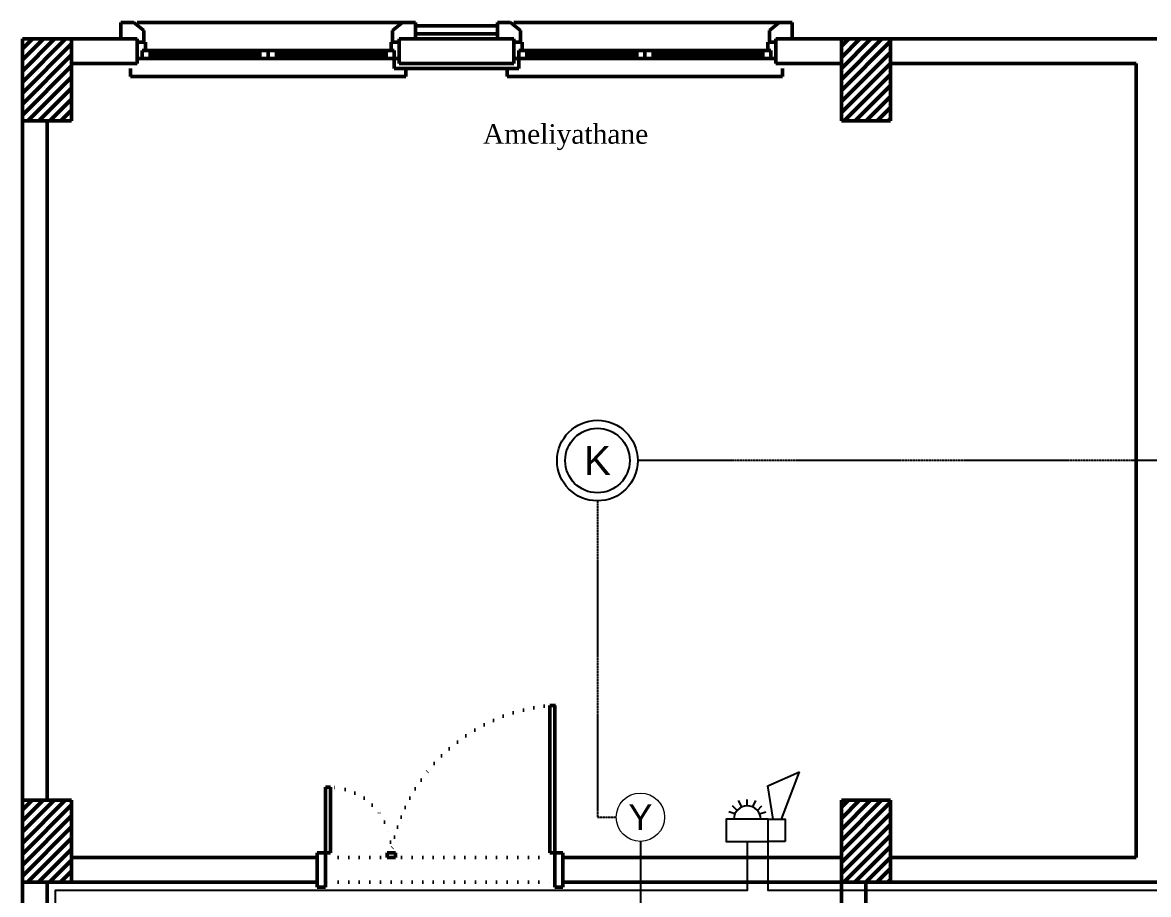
# Model space of a CAD drawing. Header units: millimetres. Extents: x 2046 to 14753, y 2361 to 29276.
# Drawn here: x 3240 to 3927, y 16113 to 16646 of the extents above; entities that cross this region are included whole.
import ezdxf
from ezdxf.enums import TextEntityAlignment as Align

# ---------------------------------------------------------------- set-up
doc = ezdxf.new("R2010")
doc.units = ezdxf.units.MM
doc.linetypes.add('CENTER', pattern=[1.625, 1.25, -0.125, 0.125, -0.125])
doc.linetypes.add('DOT', pattern=[6.35, 0, -6.35])
for name, color, linetype in [('2A-YANGIN ALARM HATTI', 5, 'Continuous'), ('2A-YANGIN ALGILAMA HATTI', 1, 'CENTER'), ('BLK-YANGIN', 3, 'Continuous'), ('BLK-YANGIN YAZI', 9, 'Continuous')]:
    doc.layers.add(name, color=color, linetype=linetype)
doc.layers.add('A.O. DUVAR', color=7, linetype='Continuous', lineweight=50)
doc.styles.add('2A ELEKTRİK', font='swissl.ttf', dxfattribs={"height": 10})
doc.styles.add('A.O. MALZEME', font='times.ttf', dxfattribs={"height": 10})

# ---------------------------------------------------------------- blocks, each defined once
blk = doc.blocks.new('KD')
at = {"layer": 'BLK-YANGIN'}
for radius in [25, 20]:
    blk.add_circle((0, 0), radius, dxfattribs=at)
at = {"layer": 'BLK-YANGIN YAZI', "style": '2A ELEKTRİK'}
blk.add_text('K', height=18, dxfattribs=at).set_placement((0, 0), align=Align.MIDDLE_CENTER)
blk = doc.blocks.new('YB')
at = {"layer": 'BLK-YANGIN', "lineweight": 0}
blk.add_circle((-0.09, 0.08), 15, dxfattribs=at)
at = {"layer": 'BLK-YANGIN YAZI', "lineweight": 0, "style": '2A ELEKTRİK'}
blk.add_text('Y', height=16, dxfattribs=at).set_placement((-0.09, 0.08), align=Align.MIDDLE_CENTER)
blk = doc.blocks.new('FLK')
at = {"layer": 'BLK-YANGIN'}
for p, q in [((12.49, 33.86), (31.82, 42.57)), ((20.87, 13.56), (31.82, 42.57)), ((15.71, 13.56), (12.49, 33.86)), ((-6.2, 18.89), (-8.98, 21.78)), ((-3.33, 21.02), (-5.29, 24.96)), ((0, 21.73), (0, 25.68)), ((3.33, 21.02), (5.29, 24.96)), ((6.2, 18.89), (8.98, 21.78)), ((-7.52, 16.77), (-11.28, 18.13)), ((7.52, 16.77), (11.28, 18.13))]:
    blk.add_line(p, q, dxfattribs=at)
for points in [[(12.85, 0), (12.85, 13.56), (-12.85, 13.56), (-12.85, 0)], [(23.15, 0), (12.85, 0), (12.85, 13.56), (23.15, 13.56)]]:
    blk.add_lwpolyline(points, close=True, dxfattribs=at)
blk.add_arc((0, 13.56), 8.17, 0, 180, dxfattribs=at)

msp = doc.modelspace()

# ---------------------------------------------------------------- linework, layer by layer
at = {"layer": '2A-YANGIN ALARM HATTI'}
for points in [[(4688.007, 16286.31), (4688.007, 16286.31), (4671.296, 16286.31), (4671.295, 16120.859), (4671.295, 16115.859), (3695.342, 16115.859), (3695.342, 16145.772)], [(3682.496, 16145.772), (3682.496, 16115.859), (3259.96, 16115.859), (3259.96, 15840.859), (3274.96, 15840.859), (3274.96, 15805.859), (3682.496, 15805.859), (3682.496, 15812.701)]]:
    msp.add_lwpolyline(points, dxfattribs=at)
at = {"layer": '2A-YANGIN ALGILAMA HATTI'}
for points in [[(3992.835, 16378.358), (3615.633, 16378.358)], [(3591.008, 16353.733), (3591.008, 16160.547), (3602.452, 16160.547)], [(3617.227, 16145.772), (3617.227, 15977.01), (3497.932, 15977.01), (3497.932, 15972.01)]]:
    msp.add_lwpolyline(points, dxfattribs=at)
at = {"layer": 'A.O. DUVAR', "ltscale": 100}
for p, q in [((3307.944, 16645.862), (3299.959, 16645.862)), ((3299.959, 16645.862), (3299.959, 16635.862)), ((3307.944, 16645.862), (3299.959, 16645.862)), ((3299.959, 16645.862), (3299.959, 16635.862)), ((3313.959, 16641.064), (3307.944, 16645.862)), ((3313.959, 16641.064), (3307.944, 16645.862)), ((3465.959, 16641.064), (3471.974, 16645.862)), ((3465.959, 16641.064), (3471.974, 16645.862)), ((3471.974, 16645.862), (3479.959, 16645.862)), ((3471.974, 16645.862), (3479.959, 16645.862)), ((3479.959, 16645.862), (3479.959, 16635.862)), ((3479.959, 16645.862), (3479.959, 16635.862)), ((3537.944, 16645.858), (3529.959, 16645.858)), ((3529.959, 16645.858), (3529.959, 16635.858)), ((3537.944, 16645.858), (3529.959, 16645.858)), ((3529.959, 16645.858), (3529.959, 16635.858)), ((3543.959, 16641.06), (3537.944, 16645.858)), ((3543.959, 16641.06), (3537.944, 16645.858)), ((3695.959, 16641.06), (3701.974, 16645.858)), ((3695.959, 16641.06), (3701.974, 16645.858)), ((3701.974, 16645.858), (3709.959, 16645.858)), ((3701.974, 16645.858), (3709.959, 16645.858)), ((3709.959, 16645.858), (3709.959, 16635.858)), ((3709.959, 16645.858), (3709.959, 16635.858)), ((3313.959, 16633.862), (3313.959, 16641.064)), ((3313.959, 16633.862), (3313.959, 16641.064)), ((3465.959, 16633.862), (3465.959, 16641.064)), ((3465.959, 16633.862), (3465.959, 16641.064)), ((3543.959, 16633.858), (3543.959, 16641.06)), ((3543.959, 16633.858), (3543.959, 16641.06)), ((3695.959, 16633.858), (3695.959, 16641.06)), ((3695.959, 16633.858), (3695.959, 16641.06)), ((3299.959, 16635.862), (3309.959, 16635.862)), ((3299.959, 16635.862), (3309.959, 16635.862)), ((3309.959, 16635.862), (3309.959, 16633.862)), ((3309.959, 16635.862), (3309.959, 16633.862)), ((3309.959, 16633.862), (3313.959, 16633.862)), ((3309.959, 16633.862), (3313.959, 16633.862)), ((3469.959, 16633.862), (3465.959, 16633.862)), ((3469.959, 16633.862), (3465.959, 16633.862)), ((3479.959, 16635.862), (3469.959, 16635.862)), ((3469.959, 16635.862), (3469.959, 16633.862)), ((3479.959, 16635.862), (3469.959, 16635.862)), ((3469.959, 16635.862), (3469.959, 16633.862)), ((3529.959, 16635.858), (3539.959, 16635.858)), ((3529.959, 16635.858), (3539.959, 16635.858)), ((3539.959, 16635.858), (3539.959, 16633.858)), ((3539.959, 16635.858), (3539.959, 16633.858)), ((3539.959, 16633.858), (3543.959, 16633.858)), ((3539.959, 16633.858), (3543.959, 16633.858)), ((3699.959, 16633.858), (3695.959, 16633.858)), ((3699.959, 16633.858), (3695.959, 16633.858)), ((3709.959, 16635.858), (3699.959, 16635.858)), ((3699.959, 16635.858), (3699.959, 16633.858)), ((3709.959, 16635.858), (3699.959, 16635.858)), ((3699.959, 16635.858), (3699.959, 16633.858))]:
    msp.add_line(p, q, dxfattribs=at)
at = {"layer": 'A.O. DUVAR'}
for p, q in [((3309.944, 16645.862), (3471.974, 16645.862)), ((3309.944, 16645.862), (3471.974, 16645.862)), ((3539.944, 16645.858), (3701.974, 16645.858)), ((3539.944, 16645.858), (3701.974, 16645.858)), ((3529.959, 16643.858), (3479.959, 16643.858)), ((3529.959, 16638.858), (3479.959, 16638.862)), ((3239.96, 16635.858), (3269.96, 16635.858)), ((3239.96, 16585.858), (3239.96, 16635.858)), ((3269.96, 16635.858), (3309.959, 16635.862)), ((3269.96, 16635.858), (3269.96, 16585.858)), ((3269.96, 16620.858), (3269.96, 16635.858)), ((3309.959, 16635.862), (3309.96, 16620.862)), ((3314.959, 16633.862), (3309.959, 16633.862)), ((3309.959, 16633.862), (3309.959, 16623.862)), ((3314.959, 16633.862), (3309.959, 16633.862)), ((3309.959, 16633.862), (3309.959, 16623.862)), ((3314.959, 16628.862), (3314.959, 16633.862)), ((3314.959, 16628.862), (3314.959, 16633.862)), ((3464.959, 16633.862), (3469.959, 16633.862)), ((3464.959, 16628.862), (3464.959, 16633.862)), ((3464.959, 16633.862), (3469.959, 16633.862)), ((3464.959, 16628.862), (3464.959, 16633.862)), ((3469.96, 16620.858), (3469.959, 16635.858)), ((3469.959, 16635.858), (3539.959, 16635.858)), ((3469.959, 16633.862), (3469.959, 16623.862)), ((3469.959, 16633.862), (3469.959, 16623.862)), ((3529.959, 16635.858), (3479.959, 16635.862)), ((3529.959, 16635.858), (3479.959, 16635.858)), ((3539.959, 16635.858), (3539.96, 16620.858)), ((3544.959, 16633.858), (3539.959, 16633.858)), ((3539.959, 16633.858), (3539.959, 16623.858)), ((3544.959, 16633.858), (3539.959, 16633.858)), ((3539.959, 16633.858), (3539.959, 16623.858)), ((3544.959, 16628.858), (3544.959, 16633.858)), ((3544.959, 16628.858), (3544.959, 16633.858)), ((3694.959, 16633.858), (3699.959, 16633.858)), ((3694.959, 16628.858), (3694.959, 16633.858)), ((3694.959, 16633.858), (3699.959, 16633.858)), ((3694.959, 16628.858), (3694.959, 16633.858)), ((3699.959, 16633.858), (3699.959, 16623.858)), ((3699.959, 16633.858), (3699.959, 16623.858)), ((3699.96, 16620.858), (3699.96, 16635.858)), ((3699.96, 16635.858), (3739.96, 16635.858)), ((3739.96, 16635.858), (3769.96, 16635.858)), ((3739.96, 16585.858), (3739.96, 16635.858)), ((3739.96, 16635.858), (3739.96, 16620.858)), ((3769.96, 16635.858), (3769.96, 16585.858)), ((3769.96, 16620.858), (3769.96, 16635.858)), ((3769.96, 16635.858), (4299.96, 16635.858)), ((3309.959, 16623.862), (3312.959, 16623.862)), ((3309.959, 16623.862), (3312.959, 16623.862)), ((3312.959, 16623.862), (3312.959, 16628.862)), ((3312.959, 16628.862), (3314.959, 16628.862)), ((3317.959, 16628.862), (3312.959, 16628.862)), ((3312.959, 16628.862), (3312.959, 16623.862)), ((3312.959, 16623.862), (3312.959, 16628.862)), ((3312.959, 16628.862), (3314.959, 16628.862)), ((3317.959, 16628.862), (3312.959, 16628.862)), ((3312.959, 16628.862), (3312.959, 16623.862)), ((3312.959, 16623.862), (3317.959, 16623.862)), ((3312.959, 16623.862), (3317.959, 16623.862)), ((3384.959, 16628.862), (3317.959, 16628.862)), ((3317.959, 16623.862), (3317.959, 16628.862)), ((3384.959, 16628.862), (3317.959, 16628.862)), ((3317.959, 16623.862), (3317.959, 16628.862)), ((3317.959, 16627.362), (3384.959, 16627.362)), ((3317.959, 16627.362), (3384.959, 16627.362)), ((3317.959, 16626.362), (3384.959, 16626.362)), ((3317.959, 16626.362), (3384.959, 16626.362)), ((3317.959, 16625.362), (3384.959, 16625.362)), ((3317.959, 16625.362), (3384.959, 16625.362)), ((3317.959, 16623.862), (3384.959, 16623.862)), ((3317.959, 16623.862), (3384.959, 16623.862)), ((3389.959, 16628.862), (3384.959, 16628.862)), ((3384.959, 16628.862), (3384.959, 16623.862)), ((3389.959, 16628.862), (3384.959, 16628.862)), ((3384.959, 16628.862), (3384.959, 16623.862)), ((3384.959, 16623.862), (3389.959, 16623.862)), ((3384.959, 16623.862), (3389.959, 16623.862)), ((3389.959, 16623.862), (3389.959, 16628.862)), ((3389.959, 16623.862), (3389.959, 16628.862)), ((3389.959, 16628.862), (3394.959, 16628.862)), ((3389.959, 16623.862), (3389.959, 16628.862)), ((3389.959, 16623.862), (3389.959, 16628.862)), ((3389.959, 16628.862), (3394.959, 16628.862)), ((3394.959, 16623.862), (3389.959, 16623.862)), ((3394.959, 16623.862), (3389.959, 16623.862)), ((3394.959, 16628.862), (3394.959, 16623.862)), ((3394.959, 16628.862), (3461.959, 16628.862)), ((3394.959, 16628.862), (3394.959, 16623.862)), ((3394.959, 16628.862), (3461.959, 16628.862)), ((3461.959, 16627.362), (3394.959, 16627.362)), ((3461.959, 16627.362), (3394.959, 16627.362)), ((3461.959, 16626.362), (3394.959, 16626.362)), ((3461.959, 16626.362), (3394.959, 16626.362)), ((3461.959, 16625.362), (3394.959, 16625.362)), ((3461.959, 16625.362), (3394.959, 16625.362)), ((3461.959, 16623.862), (3394.959, 16623.862)), ((3461.959, 16623.862), (3394.959, 16623.862)), ((3461.959, 16623.862), (3461.959, 16628.862)), ((3461.959, 16628.862), (3466.959, 16628.862)), ((3461.959, 16623.862), (3461.959, 16628.862)), ((3461.959, 16628.862), (3466.959, 16628.862)), ((3466.959, 16623.862), (3461.959, 16623.862)), ((3466.959, 16623.862), (3461.959, 16623.862)), ((3466.959, 16628.862), (3464.959, 16628.862)), ((3466.959, 16628.862), (3464.959, 16628.862)), ((3466.959, 16623.862), (3466.959, 16628.862)), ((3466.959, 16628.862), (3466.959, 16623.862)), ((3466.959, 16623.862), (3466.959, 16628.862)), ((3466.959, 16628.862), (3466.959, 16623.862)), ((3469.959, 16623.862), (3466.959, 16623.862)), ((3469.959, 16623.862), (3466.959, 16623.862)), ((3466.959, 16623.86), (3466.962, 16617.858)), ((3469.959, 16623.862), (3469.96, 16620.858)), ((3539.96, 16620.858), (3539.959, 16623.858)), ((3539.959, 16623.858), (3542.959, 16623.858)), ((3539.959, 16623.858), (3542.959, 16623.858)), ((3542.959, 16623.858), (3542.959, 16628.858)), ((3542.959, 16628.858), (3544.959, 16628.858)), ((3547.959, 16628.858), (3542.959, 16628.858)), ((3542.959, 16628.858), (3542.959, 16623.858)), ((3542.959, 16623.858), (3542.959, 16628.858)), ((3542.959, 16628.858), (3544.959, 16628.858)), ((3547.959, 16628.858), (3542.959, 16628.858)), ((3542.959, 16628.858), (3542.959, 16623.858)), ((3542.962, 16617.858), (3542.959, 16623.86)), ((3542.959, 16623.858), (3547.959, 16623.858)), ((3542.959, 16623.858), (3547.959, 16623.858)), ((3614.959, 16628.858), (3547.959, 16628.858)), ((3547.959, 16623.858), (3547.959, 16628.858)), ((3614.959, 16628.858), (3547.959, 16628.858)), ((3547.959, 16623.858), (3547.959, 16628.858)), ((3547.959, 16627.358), (3614.959, 16627.358)), ((3547.959, 16627.358), (3614.959, 16627.358)), ((3547.959, 16626.358), (3614.959, 16626.358)), ((3547.959, 16626.358), (3614.959, 16626.358)), ((3547.959, 16625.358), (3614.959, 16625.358)), ((3547.959, 16625.358), (3614.959, 16625.358)), ((3547.959, 16623.858), (3614.959, 16623.858)), ((3547.959, 16623.858), (3614.959, 16623.858)), ((3619.959, 16628.858), (3614.959, 16628.858)), ((3614.959, 16628.858), (3614.959, 16623.858)), ((3619.959, 16628.858), (3614.959, 16628.858)), ((3614.959, 16628.858), (3614.959, 16623.858)), ((3614.959, 16623.858), (3619.959, 16623.858)), ((3614.959, 16623.858), (3619.959, 16623.858)), ((3619.959, 16623.858), (3619.959, 16628.858)), ((3619.959, 16623.858), (3619.959, 16628.858)), ((3619.959, 16628.858), (3624.959, 16628.858)), ((3619.959, 16623.858), (3619.959, 16628.858)), ((3619.959, 16623.858), (3619.959, 16628.858)), ((3619.959, 16628.858), (3624.959, 16628.858)), ((3624.959, 16623.858), (3619.959, 16623.858)), ((3624.959, 16623.858), (3619.959, 16623.858)), ((3624.959, 16628.858), (3624.959, 16623.858)), ((3624.959, 16628.858), (3691.959, 16628.858)), ((3624.959, 16628.858), (3624.959, 16623.858)), ((3624.959, 16628.858), (3691.959, 16628.858)), ((3691.959, 16627.358), (3624.959, 16627.358)), ((3691.959, 16627.358), (3624.959, 16627.358)), ((3691.959, 16626.358), (3624.959, 16626.358)), ((3691.959, 16626.358), (3624.959, 16626.358)), ((3691.959, 16625.358), (3624.959, 16625.358)), ((3691.959, 16625.358), (3624.959, 16625.358)), ((3691.959, 16623.858), (3624.959, 16623.858)), ((3691.959, 16623.858), (3624.959, 16623.858)), ((3691.959, 16623.858), (3691.959, 16628.858)), ((3691.959, 16628.858), (3696.959, 16628.858)), ((3691.959, 16623.858), (3691.959, 16628.858)), ((3691.959, 16628.858), (3696.959, 16628.858)), ((3696.959, 16623.858), (3691.959, 16623.858)), ((3696.959, 16623.858), (3691.959, 16623.858)), ((3696.959, 16628.858), (3694.959, 16628.858)), ((3696.959, 16628.858), (3694.959, 16628.858)), ((3696.959, 16623.858), (3696.959, 16628.858)), ((3696.959, 16628.858), (3696.959, 16623.858)), ((3696.959, 16623.858), (3696.959, 16628.858)), ((3696.959, 16628.858), (3696.959, 16623.858)), ((3699.959, 16623.858), (3696.959, 16623.858)), ((3699.959, 16623.858), (3696.959, 16623.858)), ((3309.96, 16620.862), (3269.96, 16620.858)), ((3305.959, 16617.862), (3305.959, 16612.862)), ((3305.959, 16617.862), (3305.959, 16612.862)), ((3466.962, 16617.858), (3542.962, 16617.858)), ((3469.96, 16620.858), (3539.96, 16620.858)), ((3539.96, 16620.858), (3469.96, 16620.858)), ((3473.959, 16612.862), (3473.959, 16617.862)), ((3473.959, 16612.862), (3473.959, 16617.862)), ((3535.959, 16617.858), (3535.959, 16612.858)), ((3535.959, 16617.858), (3535.959, 16612.858)), ((3739.96, 16620.858), (3699.96, 16620.858)), ((3703.959, 16612.858), (3703.959, 16617.858)), ((3703.959, 16612.858), (3703.959, 16617.858)), ((3919.96, 16620.858), (3769.96, 16620.858)), ((3919.96, 16135.858), (3919.96, 16620.858)), ((3305.959, 16612.862), (3473.959, 16612.862)), ((3305.959, 16612.862), (3473.959, 16612.862)), ((3535.959, 16612.858), (3703.959, 16612.858)), ((3535.959, 16612.858), (3703.959, 16612.858)), ((3269.96, 16585.858), (3239.96, 16585.858)), ((3239.96, 16170.858), (3239.96, 16585.858)), ((3239.96, 16585.858), (3254.96, 16585.858)), ((3254.96, 16585.858), (3254.96, 16170.858)), ((3769.96, 16585.858), (3739.96, 16585.858)), ((3564.96, 16228.858), (3561.96, 16228.858)), ((3561.96, 16228.858), (3561.96, 16138.858)), ((3564.96, 16138.858), (3564.96, 16228.858)), ((3424.96, 16178.858), (3427.96, 16178.858)), ((3424.96, 16138.858), (3424.96, 16178.858)), ((3427.96, 16178.858), (3427.96, 16138.858)), ((3239.96, 16170.858), (3269.96, 16170.858)), ((3239.96, 16120.858), (3239.96, 16170.858)), ((3239.96, 16120.858), (3239.96, 16170.858)), ((3254.96, 16170.858), (3239.96, 16170.858)), ((3269.96, 16170.858), (3269.96, 16120.858)), ((3739.96, 16170.858), (3769.96, 16170.858)), ((3739.96, 16120.858), (3739.96, 16170.858)), ((3769.96, 16170.858), (3769.96, 16120.858)), ((3269.96, 16135.858), (3419.96, 16135.858)), ((3269.96, 16120.858), (3269.96, 16135.858)), ((3419.96, 16117.858), (3419.96, 16138.858)), ((3419.96, 16138.858), (3424.96, 16138.858)), ((3419.96, 16135.858), (3419.96, 16120.858)), ((3427.96, 16138.858), (3424.96, 16138.858)), ((3424.96, 16138.858), (3424.96, 16117.858)), ((3467.698, 16138.858), (3462.698, 16138.858)), ((3462.698, 16138.858), (3462.698, 16135.858)), ((3462.698, 16135.858), (3467.698, 16135.858)), ((3467.698, 16135.858), (3467.698, 16138.858)), ((3561.96, 16138.858), (3564.96, 16138.858)), ((3569.96, 16138.858), (3564.96, 16138.858)), ((3564.96, 16138.858), (3564.96, 16117.858)), ((3569.96, 16117.858), (3569.96, 16138.858)), ((3569.96, 16135.858), (3739.96, 16135.858)), ((3569.96, 16120.858), (3569.96, 16135.858)), ((3739.96, 16135.858), (3739.96, 16120.858)), ((3769.96, 16120.858), (3769.96, 16135.858)), ((3769.96, 16135.858), (3919.96, 16135.858)), ((3269.96, 16120.858), (3239.96, 16120.858)), ((3239.96, 16040.858), (3239.96, 16120.858)), ((3239.96, 16120.858), (3254.96, 16120.858)), ((3254.96, 16120.858), (3254.96, 16040.858)), ((3419.96, 16120.858), (3269.96, 16120.858)), ((3424.96, 16117.858), (3419.96, 16117.858)), ((3564.96, 16117.858), (3569.96, 16117.858)), ((3739.96, 16120.858), (3569.96, 16120.858)), ((3769.96, 16120.858), (3739.96, 16120.858)), ((3739.96, 16105.858), (3739.96, 16120.858)), ((3739.96, 16120.858), (3754.96, 16120.858)), ((3754.96, 16120.858), (3754.96, 16105.858)), ((3984.96, 16120.858), (3769.96, 16120.858))]:
    msp.add_line(p, q, dxfattribs=at)
at = {"layer": 'A.O. DUVAR', "linetype": 'Continuous', "ltscale": 10}
for p, q in [((3239.96, 16629.721), (3246.098, 16635.858)), ((3239.96, 16622.986), (3252.833, 16635.858)), ((3239.96, 16616.251), (3259.568, 16635.858)), ((3239.96, 16609.516), (3266.303, 16635.858)), ((3239.96, 16602.78), (3269.96, 16632.78)), ((3246.492, 16632.885), (3246.492, 16632.885)), ((3253.227, 16632.885), (3253.227, 16632.885)), ((3259.962, 16632.885), (3259.962, 16632.885)), ((3266.697, 16632.885), (3266.697, 16632.885)), ((3739.96, 16631.317), (3744.502, 16635.858)), ((3739.96, 16624.582), (3751.237, 16635.858)), ((3739.96, 16617.847), (3757.972, 16635.858)), ((3739.96, 16611.111), (3764.707, 16635.858)), ((3739.96, 16604.376), (3769.96, 16634.376)), ((3744.896, 16632.885), (3744.896, 16632.885)), ((3751.631, 16632.885), (3751.631, 16632.885)), ((3758.366, 16632.885), (3758.366, 16632.885)), ((3765.102, 16632.885), (3765.102, 16632.885)), ((3239.96, 16596.045), (3269.96, 16626.045)), ((3243.124, 16629.517), (3243.124, 16629.517)), ((3246.492, 16626.15), (3246.492, 16626.15)), ((3249.859, 16629.517), (3249.859, 16629.517)), ((3253.227, 16626.15), (3253.227, 16626.15)), ((3256.595, 16629.517), (3256.595, 16629.517)), ((3259.962, 16626.15), (3259.962, 16626.15)), ((3263.33, 16629.517), (3263.33, 16629.517)), ((3266.697, 16626.15), (3266.697, 16626.15)), ((3739.96, 16597.641), (3769.96, 16627.641)), ((3741.528, 16629.517), (3741.528, 16629.517)), ((3744.896, 16626.15), (3744.896, 16626.15)), ((3748.264, 16629.517), (3748.264, 16629.517)), ((3751.631, 16626.15), (3751.631, 16626.15)), ((3754.999, 16629.517), (3754.999, 16629.517)), ((3758.366, 16626.15), (3758.366, 16626.15)), ((3761.734, 16629.517), (3761.734, 16629.517)), ((3765.102, 16626.15), (3765.102, 16626.15)), ((3768.469, 16629.517), (3768.469, 16629.517)), ((3239.96, 16589.31), (3269.96, 16619.31)), ((3243.124, 16622.782), (3243.124, 16622.782)), ((3246.492, 16619.415), (3246.492, 16619.415)), ((3249.859, 16622.782), (3249.859, 16622.782)), ((3253.227, 16619.415), (3253.227, 16619.415)), ((3256.595, 16622.782), (3256.595, 16622.782)), ((3259.962, 16619.415), (3259.962, 16619.415)), ((3263.33, 16622.782), (3263.33, 16622.782)), ((3266.697, 16619.415), (3266.697, 16619.415)), ((3739.96, 16590.906), (3769.96, 16620.906)), ((3741.528, 16622.782), (3741.528, 16622.782)), ((3744.896, 16619.415), (3744.896, 16619.415)), ((3748.264, 16622.782), (3748.264, 16622.782)), ((3751.631, 16619.415), (3751.631, 16619.415)), ((3754.999, 16622.782), (3754.999, 16622.782)), ((3758.366, 16619.415), (3758.366, 16619.415)), ((3761.734, 16622.782), (3761.734, 16622.782)), ((3765.102, 16619.415), (3765.102, 16619.415)), ((3768.469, 16622.782), (3768.469, 16622.782)), ((3243.124, 16616.047), (3243.124, 16616.047)), ((3243.244, 16585.858), (3269.96, 16612.575)), ((3246.492, 16612.679), (3246.492, 16612.679)), ((3249.859, 16616.047), (3249.859, 16616.047)), ((3253.227, 16612.679), (3253.227, 16612.679)), ((3256.595, 16616.047), (3256.595, 16616.047)), ((3259.962, 16612.679), (3259.962, 16612.679)), ((3263.33, 16616.047), (3263.33, 16616.047)), ((3266.697, 16612.679), (3266.697, 16612.679)), ((3741.528, 16616.047), (3741.528, 16616.047)), ((3741.648, 16585.858), (3769.96, 16614.171)), ((3744.896, 16612.679), (3744.896, 16612.679)), ((3748.264, 16616.047), (3748.264, 16616.047)), ((3751.631, 16612.679), (3751.631, 16612.679)), ((3754.999, 16616.047), (3754.999, 16616.047)), ((3758.366, 16612.679), (3758.366, 16612.679)), ((3761.734, 16616.047), (3761.734, 16616.047)), ((3765.102, 16612.679), (3765.102, 16612.679)), ((3768.469, 16616.047), (3768.469, 16616.047)), ((3243.124, 16609.312), (3243.124, 16609.312)), ((3246.492, 16605.944), (3246.492, 16605.944)), ((3249.859, 16609.312), (3249.859, 16609.312)), ((3249.979, 16585.858), (3269.96, 16605.84)), ((3253.227, 16605.944), (3253.227, 16605.944)), ((3256.595, 16609.312), (3256.595, 16609.312)), ((3259.962, 16605.944), (3259.962, 16605.944)), ((3263.33, 16609.312), (3263.33, 16609.312)), ((3266.697, 16605.944), (3266.697, 16605.944)), ((3741.528, 16609.312), (3741.528, 16609.312)), ((3744.896, 16605.944), (3744.896, 16605.944)), ((3748.264, 16609.312), (3748.264, 16609.312)), ((3748.383, 16585.858), (3769.96, 16607.435)), ((3751.631, 16605.944), (3751.631, 16605.944)), ((3754.999, 16609.312), (3754.999, 16609.312)), ((3758.366, 16605.944), (3758.366, 16605.944)), ((3761.734, 16609.312), (3761.734, 16609.312)), ((3765.102, 16605.944), (3765.102, 16605.944)), ((3768.469, 16609.312), (3768.469, 16609.312)), ((3243.124, 16602.577), (3243.124, 16602.577)), ((3246.492, 16599.209), (3246.492, 16599.209)), ((3249.859, 16602.577), (3249.859, 16602.577)), ((3253.227, 16599.209), (3253.227, 16599.209)), ((3256.595, 16602.577), (3256.595, 16602.577)), ((3256.714, 16585.858), (3269.96, 16599.104)), ((3259.962, 16599.209), (3259.962, 16599.209)), ((3263.33, 16602.577), (3263.33, 16602.577)), ((3266.697, 16599.209), (3266.697, 16599.209)), ((3741.528, 16602.577), (3741.528, 16602.577)), ((3744.896, 16599.209), (3744.896, 16599.209)), ((3748.264, 16602.577), (3748.264, 16602.577)), ((3751.631, 16599.209), (3751.631, 16599.209)), ((3754.999, 16602.577), (3754.999, 16602.577)), ((3755.119, 16585.858), (3769.96, 16600.7)), ((3758.366, 16599.209), (3758.366, 16599.209)), ((3761.734, 16602.577), (3761.734, 16602.577)), ((3765.102, 16599.209), (3765.102, 16599.209)), ((3768.469, 16602.577), (3768.469, 16602.577)), ((3243.124, 16595.841), (3243.124, 16595.841)), ((3246.492, 16592.474), (3246.492, 16592.474)), ((3249.859, 16595.841), (3249.859, 16595.841)), ((3253.227, 16592.474), (3253.227, 16592.474)), ((3256.595, 16595.841), (3256.595, 16595.841)), ((3259.962, 16592.474), (3259.962, 16592.474)), ((3263.33, 16595.841), (3263.33, 16595.841)), ((3263.449, 16585.858), (3269.96, 16592.369)), ((3266.697, 16592.474), (3266.697, 16592.474)), ((3741.528, 16595.841), (3741.528, 16595.841)), ((3744.896, 16592.474), (3744.896, 16592.474)), ((3748.264, 16595.841), (3748.264, 16595.841)), ((3751.631, 16592.474), (3751.631, 16592.474)), ((3754.999, 16595.841), (3754.999, 16595.841)), ((3758.366, 16592.474), (3758.366, 16592.474)), ((3761.734, 16595.841), (3761.734, 16595.841)), ((3761.854, 16585.858), (3769.96, 16593.965)), ((3765.102, 16592.474), (3765.102, 16592.474)), ((3768.469, 16595.841), (3768.469, 16595.841)), ((3243.124, 16589.106), (3243.124, 16589.106)), ((3249.859, 16589.106), (3249.859, 16589.106)), ((3256.595, 16589.106), (3256.595, 16589.106)), ((3263.33, 16589.106), (3263.33, 16589.106)), ((3741.528, 16589.106), (3741.528, 16589.106)), ((3748.264, 16589.106), (3748.264, 16589.106)), ((3754.999, 16589.106), (3754.999, 16589.106)), ((3761.734, 16589.106), (3761.734, 16589.106)), ((3768.469, 16589.106), (3768.469, 16589.106)), ((3768.589, 16585.858), (3769.96, 16587.23)), ((3239.96, 16164.993), (3245.826, 16170.858)), ((3239.96, 16158.258), (3252.561, 16170.858)), ((3239.96, 16151.523), (3259.296, 16170.858)), ((3239.96, 16144.787), (3266.031, 16170.858)), ((3739.96, 16166.589), (3744.23, 16170.858)), ((3739.96, 16159.854), (3750.965, 16170.858)), ((3739.96, 16153.118), (3757.7, 16170.858)), ((3739.96, 16146.383), (3764.436, 16170.858)), ((3239.96, 16138.052), (3269.96, 16168.052)), ((3243.124, 16164.789), (3243.124, 16164.789)), ((3246.492, 16168.157), (3246.492, 16168.157)), ((3249.859, 16164.789), (3249.859, 16164.789)), ((3253.227, 16168.157), (3253.227, 16168.157)), ((3256.595, 16164.789), (3256.595, 16164.789)), ((3259.962, 16168.157), (3259.962, 16168.157)), ((3263.33, 16164.789), (3263.33, 16164.789)), ((3266.697, 16168.157), (3266.697, 16168.157)), ((3739.96, 16139.648), (3769.96, 16169.648)), ((3741.528, 16164.789), (3741.528, 16164.789)), ((3744.896, 16168.157), (3744.896, 16168.157)), ((3748.264, 16164.789), (3748.264, 16164.789)), ((3751.631, 16168.157), (3751.631, 16168.157)), ((3754.999, 16164.789), (3754.999, 16164.789)), ((3758.366, 16168.157), (3758.366, 16168.157)), ((3761.734, 16164.789), (3761.734, 16164.789)), ((3765.102, 16168.157), (3765.102, 16168.157)), ((3768.469, 16164.789), (3768.469, 16164.789)), ((3239.96, 16131.317), (3269.96, 16161.317)), ((3243.124, 16158.054), (3243.124, 16158.054)), ((3246.492, 16161.421), (3246.492, 16161.421)), ((3249.859, 16158.054), (3249.859, 16158.054)), ((3253.227, 16161.421), (3253.227, 16161.421)), ((3256.595, 16158.054), (3256.595, 16158.054)), ((3259.962, 16161.421), (3259.962, 16161.421)), ((3263.33, 16158.054), (3263.33, 16158.054)), ((3266.697, 16161.421), (3266.697, 16161.421)), ((3739.96, 16132.913), (3769.96, 16162.913)), ((3741.528, 16158.054), (3741.528, 16158.054)), ((3744.896, 16161.421), (3744.896, 16161.421)), ((3748.264, 16158.054), (3748.264, 16158.054)), ((3751.631, 16161.421), (3751.631, 16161.421)), ((3754.999, 16158.054), (3754.999, 16158.054)), ((3758.366, 16161.421), (3758.366, 16161.421)), ((3761.734, 16158.054), (3761.734, 16158.054)), ((3765.102, 16161.421), (3765.102, 16161.421)), ((3768.469, 16158.054), (3768.469, 16158.054)), ((3239.96, 16124.582), (3269.96, 16154.582)), ((3243.124, 16151.319), (3243.124, 16151.319)), ((3246.492, 16154.686), (3246.492, 16154.686)), ((3249.859, 16151.319), (3249.859, 16151.319)), ((3253.227, 16154.686), (3253.227, 16154.686)), ((3256.595, 16151.319), (3256.595, 16151.319)), ((3259.962, 16154.686), (3259.962, 16154.686)), ((3263.33, 16151.319), (3263.33, 16151.319)), ((3266.697, 16154.686), (3266.697, 16154.686)), ((3739.96, 16126.178), (3769.96, 16156.178)), ((3741.376, 16120.858), (3769.96, 16149.442)), ((3741.528, 16151.319), (3741.528, 16151.319)), ((3744.896, 16154.686), (3744.896, 16154.686)), ((3748.264, 16151.319), (3748.264, 16151.319)), ((3751.631, 16154.686), (3751.631, 16154.686)), ((3754.999, 16151.319), (3754.999, 16151.319)), ((3758.366, 16154.686), (3758.366, 16154.686)), ((3761.734, 16151.319), (3761.734, 16151.319)), ((3765.102, 16154.686), (3765.102, 16154.686)), ((3768.469, 16151.319), (3768.469, 16151.319)), ((3242.972, 16120.858), (3269.96, 16147.847)), ((3243.124, 16144.584), (3243.124, 16144.584)), ((3246.492, 16147.951), (3246.492, 16147.951)), ((3249.859, 16144.584), (3249.859, 16144.584)), ((3253.227, 16147.951), (3253.227, 16147.951)), ((3256.595, 16144.584), (3256.595, 16144.584)), ((3259.962, 16147.951), (3259.962, 16147.951)), ((3263.33, 16144.584), (3263.33, 16144.584)), ((3266.697, 16147.951), (3266.697, 16147.951)), ((3741.528, 16144.584), (3741.528, 16144.584)), ((3744.896, 16147.951), (3744.896, 16147.951)), ((3748.112, 16120.858), (3769.96, 16142.707)), ((3748.264, 16144.584), (3748.264, 16144.584)), ((3751.631, 16147.951), (3751.631, 16147.951)), ((3754.999, 16144.584), (3754.999, 16144.584)), ((3758.366, 16147.951), (3758.366, 16147.951)), ((3761.734, 16144.584), (3761.734, 16144.584)), ((3765.102, 16147.951), (3765.102, 16147.951)), ((3768.469, 16144.584), (3768.469, 16144.584)), ((3243.124, 16137.848), (3243.124, 16137.848)), ((3246.492, 16141.216), (3246.492, 16141.216)), ((3249.707, 16120.858), (3269.96, 16141.111)), ((3249.859, 16137.848), (3249.859, 16137.848)), ((3253.227, 16141.216), (3253.227, 16141.216)), ((3256.595, 16137.848), (3256.595, 16137.848)), ((3259.962, 16141.216), (3259.962, 16141.216)), ((3263.33, 16137.848), (3263.33, 16137.848)), ((3266.697, 16141.216), (3266.697, 16141.216)), ((3741.528, 16137.848), (3741.528, 16137.848)), ((3744.896, 16141.216), (3744.896, 16141.216)), ((3748.264, 16137.848), (3748.264, 16137.848)), ((3751.631, 16141.216), (3751.631, 16141.216)), ((3754.847, 16120.858), (3769.96, 16135.972)), ((3754.999, 16137.848), (3754.999, 16137.848)), ((3758.366, 16141.216), (3758.366, 16141.216)), ((3761.734, 16137.848), (3761.734, 16137.848)), ((3765.102, 16141.216), (3765.102, 16141.216)), ((3768.469, 16137.848), (3768.469, 16137.848)), ((3243.124, 16131.113), (3243.124, 16131.113)), ((3246.492, 16134.481), (3246.492, 16134.481)), ((3249.859, 16131.113), (3249.859, 16131.113)), ((3253.227, 16134.481), (3253.227, 16134.481)), ((3256.443, 16120.858), (3269.96, 16134.376)), ((3256.595, 16131.113), (3256.595, 16131.113)), ((3259.962, 16134.481), (3259.962, 16134.481)), ((3263.33, 16131.113), (3263.33, 16131.113)), ((3266.697, 16134.481), (3266.697, 16134.481)), ((3741.528, 16131.113), (3741.528, 16131.113)), ((3744.896, 16134.481), (3744.896, 16134.481)), ((3748.264, 16131.113), (3748.264, 16131.113)), ((3751.631, 16134.481), (3751.631, 16134.481)), ((3754.999, 16131.113), (3754.999, 16131.113)), ((3758.366, 16134.481), (3758.366, 16134.481)), ((3761.582, 16120.858), (3769.96, 16129.237)), ((3761.734, 16131.113), (3761.734, 16131.113)), ((3765.102, 16134.481), (3765.102, 16134.481)), ((3768.469, 16131.113), (3768.469, 16131.113)), ((3243.124, 16124.378), (3243.124, 16124.378)), ((3246.492, 16127.746), (3246.492, 16127.746)), ((3249.859, 16124.378), (3249.859, 16124.378)), ((3253.227, 16127.746), (3253.227, 16127.746)), ((3256.595, 16124.378), (3256.595, 16124.378)), ((3259.962, 16127.746), (3259.962, 16127.746)), ((3263.178, 16120.858), (3269.96, 16127.641)), ((3263.33, 16124.378), (3263.33, 16124.378)), ((3266.697, 16127.746), (3266.697, 16127.746)), ((3741.528, 16124.378), (3741.528, 16124.378)), ((3744.896, 16127.746), (3744.896, 16127.746)), ((3748.264, 16124.378), (3748.264, 16124.378)), ((3751.631, 16127.746), (3751.631, 16127.746)), ((3754.999, 16124.378), (3754.999, 16124.378)), ((3758.366, 16127.746), (3758.366, 16127.746)), ((3761.734, 16124.378), (3761.734, 16124.378)), ((3765.102, 16127.746), (3765.102, 16127.746)), ((3768.317, 16120.858), (3769.96, 16122.502)), ((3768.469, 16124.378), (3768.469, 16124.378)), ((3246.492, 16121.01), (3246.492, 16121.01)), ((3253.227, 16121.01), (3253.227, 16121.01)), ((3259.962, 16121.01), (3259.962, 16121.01)), ((3266.697, 16121.01), (3266.697, 16121.01)), ((3269.913, 16120.858), (3269.96, 16120.906)), ((3744.896, 16121.01), (3744.896, 16121.01)), ((3751.631, 16121.01), (3751.631, 16121.01)), ((3758.366, 16121.01), (3758.366, 16121.01)), ((3765.102, 16121.01), (3765.102, 16121.01))]:
    msp.add_line(p, q, dxfattribs=at)
at = {"layer": 'A.O. DUVAR', "linetype": 'DOT'}
for p, q in [((3464.96, 16135.858), (3424.96, 16135.858)), ((3464.96, 16135.858), (3564.96, 16135.858)), ((3464.96, 16120.858), (3424.96, 16120.858)), ((3464.96, 16120.858), (3564.96, 16120.858))]:
    msp.add_line(p, q, dxfattribs=at)
for centre, radius, start, end in [((3571.482, 16121.337), 107.719, 93.470972, 170.638956), ((3426.759, 16140.657), 38.243, 357.303893, 92.696107)]:
    msp.add_arc(centre, radius, start, end, dxfattribs=at)

# ---------------------------------------------------------------- block references
at = {"layer": 'BLK-YANGIN', "xscale": 0.985, "yscale": 0.985, "zscale": 0.985}
for name, p in [('KD', (3591.008, 16378.358)), ('YB', (3617.313, 16160.466))]:
    msp.add_blockref(name, p, dxfattribs=at)
at = {"layer": 'BLK-YANGIN'}
msp.add_blockref('FLK', (3682.496, 16145.772), dxfattribs=at)

# ---------------------------------------------------------------- texts
at = {"layer": 'A.O. DUVAR', "style": 'A.O. MALZEME'}
msp.add_text('Ameliyathane', height=11.91743, dxfattribs=at).set_placement((3521.072, 16571.826))

doc.saveas('drawing.dxf')
